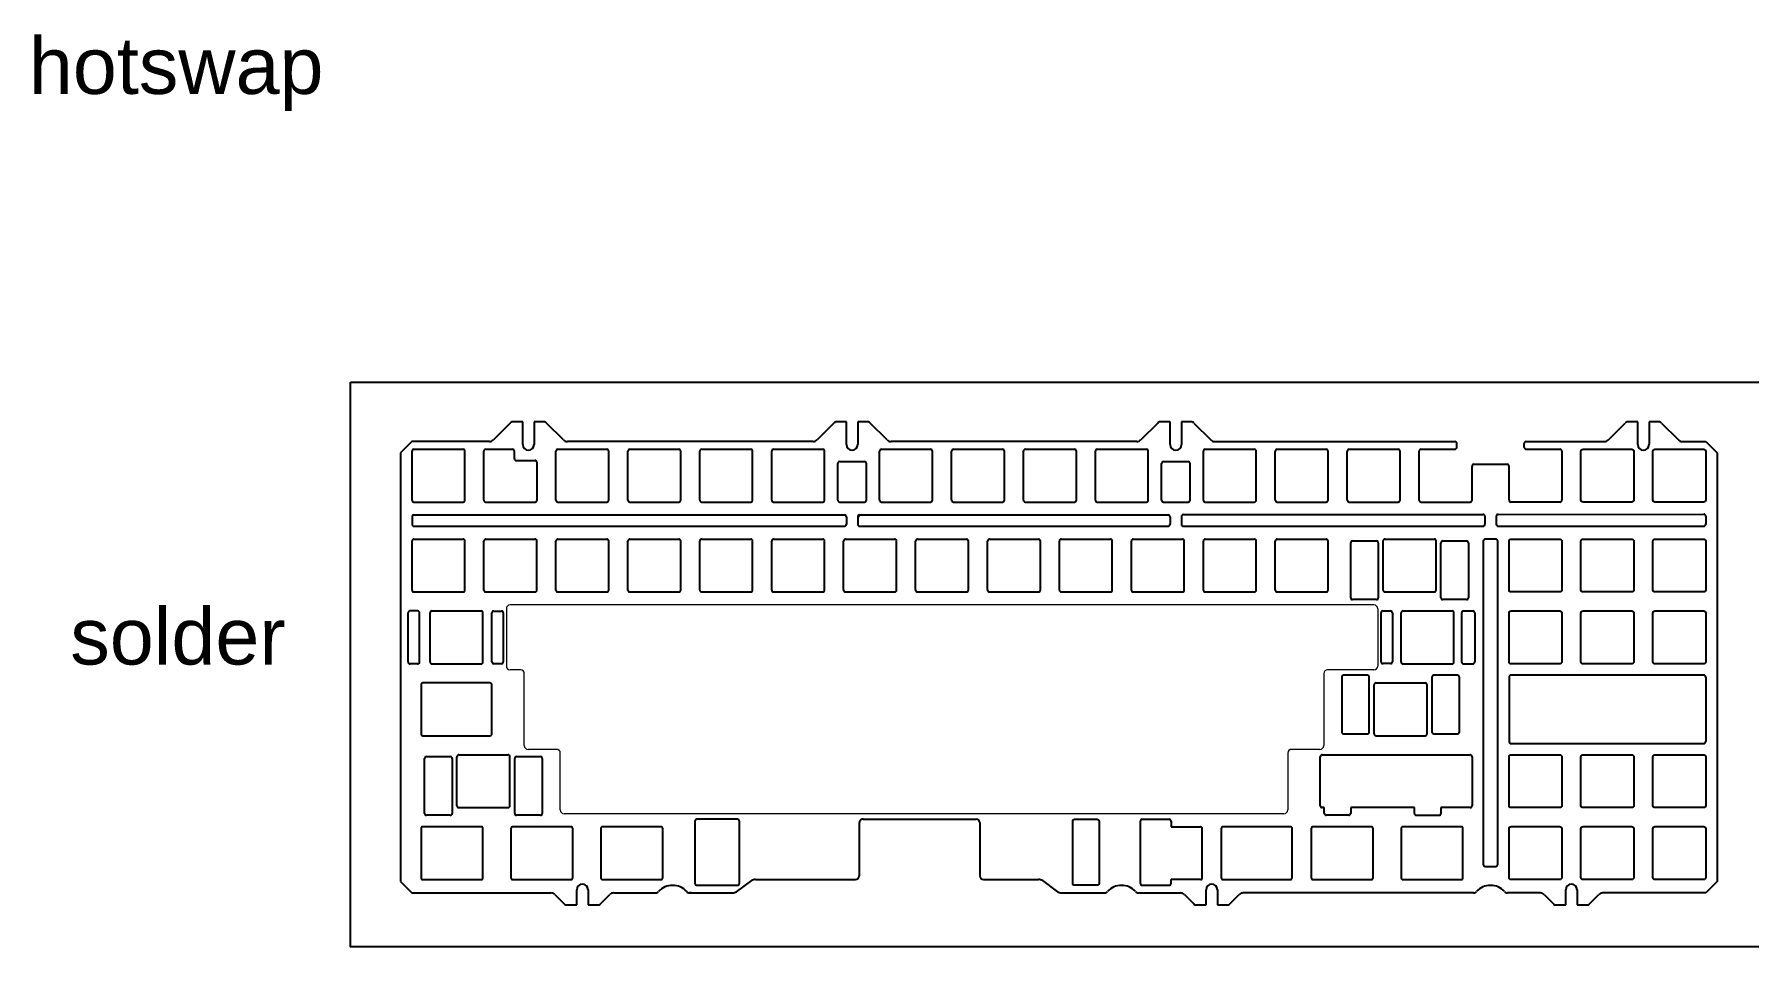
# Model space of a CAD drawing. Header units: inches. Extents: x -26 to 809, y 26 to 268.
# Drawn here: x -25.8 to 428.2, y 25.9 to 267.6 of the extents above; entities that cross this region are included whole.
import ezdxf

# ---------------------------------------------------------------- set-up
doc = ezdxf.new("R2010")
doc.units = ezdxf.units.IN
doc.header["$MEASUREMENT"] = 0
doc.layers.add('HOLE', color=10, linetype='Continuous')
doc.layers.add('최종보강', color=7, linetype='Continuous')
doc.styles.get("Standard").update_dxf_attribs({"font": 'Arial.ttf'})

msp = doc.modelspace()

# ---------------------------------------------------------------- linework, layer by layer
at = {"color": 7}
for p, q in [((350.96, 158.21), (350.96, 159.14)), ((368.77, 158.21), (368.77, 159.14)), ((369.32, 157.66), (378.22, 157.66)), ((378.77, 157.11), (378.77, 144.21)), ((355.51, 153.66), (364.22, 153.66)), ((364.77, 144.21), (364.77, 153.11)), ((378.22, 143.66), (365.32, 143.66)), ((364.77, 97.3), (364.77, 80.2)), ((416.87, 97.3), (416.87, 80.2)), ((108.75, 75.71), (108.75, 61.17)), ((354.96, 76.2), (354.96, 63.2)), ((315.81, 62.7), (315.26, 62.7)), ((322.35, 60.7), (316.35, 60.7)), ((339.72, 61.19), (339.72, 62.7)), ((192.7, 58.64), (192.7, 44.65)), ((224.61, 58.64), (224.61, 44.65))]:
    msp.add_line(p, q, dxfattribs=at)
at = {"color": 7, "linetype": 'Continuous', "lineweight": 0}
for p, q in [((99.23, 115.4), (99.23, 100.2)), ((328.98, 116.4), (100.23, 116.4)), ((329.98, 115.4), (329.98, 100.2)), ((102.99, 99.2), (100.23, 99.2)), ((103.99, 79.15), (103.99, 98.2)), ((315.69, 98.2), (315.69, 79.15)), ((328.98, 99.2), (316.69, 99.2)), ((112.52, 78.15), (104.99, 78.15)), ((314.69, 78.15), (307.17, 78.15)), ((113.52, 62.1), (113.52, 77.15)), ((306.17, 77.15), (306.17, 62.1)), ((305.17, 61.1), (114.52, 61.1))]:
    msp.add_line(p, q, dxfattribs=at)
at = {"color": 7, "linetype": 'Continuous', "lineweight": 25}
for p, q in [((314.76, 63.2), (314.76, 76.2)), ((315.26, 76.7), (354.46, 76.7)), ((267.14, 42.63), (267.14, 59.13)), ((267.64, 59.63), (274.76, 59.63)), ((275.26, 59.13), (275.26, 57.63)), ((315.76, 62.7), (315.85, 62.7)), ((315.85, 61.2), (315.85, 62.7)), ((339.72, 62.7), (322.85, 62.7)), ((322.85, 62.7), (322.85, 61.2)), ((354.46, 62.7), (346.73, 62.7)), ((346.73, 62.7), (346.73, 61.19)), ((275.26, 57.63), (283.02, 57.63)), ((267.64, 42.13), (274.76, 42.13)), ((275.26, 42.63), (275.26, 43.63)), ((283.02, 43.63), (275.26, 43.63))]:
    msp.add_line(p, q, dxfattribs=at)
msp.add_line((193.7, 59.64), (223.61, 59.64))
msp.add_lwpolyline([(57.97, 175.39), (808.63, 175.39), (808.63, 25.86), (57.97, 25.86)], close=True)
at = {"color": 7}
for points in [[(397.27, 157.66, -0.414214), (397.82, 157.11), (397.82, 144.21, -0.414214), (397.27, 143.66), (384.37, 143.66, -0.414214), (383.82, 144.21), (383.82, 157.11, -0.414214), (384.37, 157.66)], [(416.32, 157.66, -0.414214), (416.87, 157.11), (416.87, 144.21, -0.414214), (416.32, 143.66), (403.42, 143.66, -0.414214), (402.87, 144.21), (402.87, 157.11, -0.414214), (403.42, 157.66)], [(364.77, 133.28, -0.414214), (365.32, 133.83), (378.22, 133.83, -0.414214), (378.77, 133.28), (378.77, 120.38, -0.414214), (378.22, 119.83), (365.32, 119.83, -0.414214), (364.77, 120.38)], [(397.27, 133.83, -0.414214), (397.82, 133.28), (397.82, 120.38, -0.414214), (397.27, 119.83), (384.37, 119.83, -0.414214), (383.82, 120.38), (383.82, 133.28, -0.414214), (384.37, 133.83)], [(416.32, 133.83, -0.414214), (416.87, 133.28), (416.87, 120.38, -0.414214), (416.32, 119.83), (403.42, 119.83, -0.414214), (402.87, 120.38), (402.87, 133.28, -0.414214), (403.42, 133.83)], [(364.77, 114.25, -0.414214), (365.32, 114.8), (378.22, 114.8, -0.414214), (378.77, 114.25), (378.77, 101.35, -0.414214), (378.22, 100.8), (365.32, 100.8, -0.414214), (364.77, 101.35)], [(397.27, 114.8, -0.414214), (397.82, 114.25), (397.82, 101.35, -0.414214), (397.27, 100.8), (384.37, 100.8, -0.414214), (383.82, 101.35), (383.82, 114.25, -0.414214), (384.37, 114.8)], [(416.32, 114.8, -0.414214), (416.87, 114.25), (416.87, 101.35, -0.414214), (416.32, 100.8), (403.42, 100.8, -0.414214), (402.87, 101.35), (402.87, 114.25, -0.414214), (403.42, 114.8)], [(364.77, 76.15, -0.414214), (365.32, 76.7), (378.22, 76.7, -0.414214), (378.77, 76.15), (378.77, 63.25, -0.414214), (378.22, 62.7), (365.32, 62.7, -0.414214), (364.77, 63.25)], [(397.27, 76.7, -0.414214), (397.82, 76.15), (397.82, 63.25, -0.414214), (397.27, 62.7), (384.37, 62.7, -0.414214), (383.82, 63.25), (383.82, 76.15, -0.414214), (384.37, 76.7)], [(416.32, 76.7, -0.414214), (416.87, 76.15), (416.87, 63.25, -0.414214), (416.32, 62.7), (403.42, 62.7, -0.414214), (402.87, 63.25), (402.87, 76.15, -0.414214), (403.42, 76.7)], [(364.77, 57.12, -0.414214), (365.32, 57.67), (378.22, 57.67, -0.414214), (378.77, 57.12), (378.77, 44.22, -0.414214), (378.22, 43.67), (365.32, 43.67, -0.414214), (364.77, 44.22)], [(397.27, 57.67, -0.414214), (397.82, 57.12), (397.82, 44.22, -0.414214), (397.27, 43.67), (384.37, 43.67, -0.414214), (383.82, 44.22), (383.82, 57.12, -0.414214), (384.37, 57.67)], [(416.32, 57.67, -0.414214), (416.87, 57.12), (416.87, 44.22, -0.414214), (416.32, 43.67), (403.42, 43.67, -0.414214), (402.87, 44.22), (402.87, 57.12, -0.414214), (403.42, 57.67)]]:
    msp.add_lwpolyline(points, format="xyb", close=True, dxfattribs=at)
for centre, radius, start, end in [((350.41, 159.14), 0.55, 0, 90), ((369.32, 159.14), 0.55, 90, 180), ((350.41, 158.21), 0.55, 270, 0), ((369.32, 158.21), 0.55, 180, 270), ((378.22, 157.11), 0.55, 0, 90), ((355.51, 153.11), 0.55, 90, 180), ((364.22, 153.11), 0.55, 0, 90), ((365.32, 144.21), 0.55, 180, 270), ((378.22, 144.21), 0.55, 270, 0), ((365.27, 97.3), 0.5, 90, 180), ((416.37, 97.3), 0.5, 0, 90), ((365.27, 80.2), 0.5, 180, 270), ((416.37, 80.2), 0.5, 270, 0), ((108.25, 75.71), 0.5, 0, 90), ((354.46, 76.2), 0.5, 0, 89.9999), ((108.25, 61.17), 0.5, 270, 0), ((315.26, 63.2), 0.5, 180, 270), ((322.35, 61.2), 0.5, 270, 0), ((340.22, 61.19), 0.5, 180, 270), ((346.23, 61.19), 0.5, 270, 0), ((283.02, 57.13), 0.5, 359.9975, 90), ((191.7, 44.65), 1, 270, 0), ((225.61, 44.65), 1, 180, 270)]:
    msp.add_arc(centre, radius, start, end, dxfattribs=at)
at = {"color": 7, "linetype": 'Continuous', "lineweight": 0}
for centre, start, end in [((100.23, 115.4), 90, 180), ((328.98, 115.4), 0, 90), ((100.23, 100.2), 180, 270), ((328.98, 100.2), 270, 0), ((102.99, 98.2), 0, 90), ((316.69, 98.2), 90, 180), ((104.99, 79.15), 180, 270), ((112.52, 77.15), 0, 90), ((307.17, 77.15), 90, 180), ((314.69, 79.15), 270, 0), ((114.52, 62.1), 180, 270), ((305.17, 62.1), 270, 0)]:
    msp.add_arc(centre, 1, start, end, dxfattribs=at)
at = {"color": 7, "linetype": 'Continuous', "lineweight": 25}
for centre, radius, start, end in [((315.26, 76.2), 0.5, 89.9999, 180), ((353.96, 75.7), 1, 89.4666, 90), ((267.64, 59.13), 0.5, 90, 180), ((274.76, 59.13), 0.5, 0, 90), ((267.64, 42.63), 0.5, 180, 270), ((274.76, 42.63), 0.5, 270, 0)]:
    msp.add_arc(centre, radius, start, end, dxfattribs=at)
for centre, start, end in [((193.7, 58.64), 89.9973, 180), ((223.61, 58.64), 0, 89.9973)]:
    msp.add_arc(centre, 1, start, end)
at = {"color": 7, "lineweight": 25}
for centre, start, end in [((316.35, 61.2), 180, 270), ((354.46, 63.2), 270, 0)]:
    msp.add_arc(centre, 0.5, start, end, dxfattribs=at)
at = {"layer": 'Defpoints', "color": 7}
for p, q in [((100.28, 164.59), (95.81, 160.12)), ((103.57, 164.89), (100.98, 164.89)), ((103.57, 158.86), (103.57, 164.89)), ((109.16, 164.89), (106.57, 164.89)), ((106.57, 164.89), (106.57, 158.86)), ((114.33, 160.12), (109.86, 164.59)), ((186, 164.59), (181.53, 160.12)), ((189.29, 164.89), (186.71, 164.89)), ((189.29, 158.86), (189.29, 164.89)), ((194.88, 164.89), (192.29, 164.89)), ((192.29, 164.89), (192.29, 158.86)), ((200.06, 160.12), (195.59, 164.59)), ((271.73, 164.59), (267.26, 160.12)), ((275.02, 164.89), (272.43, 164.89)), ((275.02, 158.86), (275.02, 164.89)), ((280.61, 164.89), (278.02, 164.89)), ((278.02, 164.89), (278.02, 158.86)), ((281.31, 164.59), (285.78, 160.12)), ((391.08, 160.12), (395.55, 164.59)), ((398.84, 164.89), (396.26, 164.89)), ((398.84, 158.86), (398.84, 164.89)), ((404.43, 164.89), (401.84, 164.89)), ((401.84, 164.89), (401.84, 158.86)), ((405.14, 164.59), (409.61, 160.12)), ((74.23, 159.69), (71.23, 156.69)), ((94.75, 159.69), (74.23, 159.69)), ((180.47, 159.69), (115.39, 159.69)), ((266.2, 159.69), (201.12, 159.69)), ((286.84, 159.69), (350.41, 159.69)), ((369.32, 159.69), (390.02, 159.69)), ((410.67, 159.69), (416.89, 159.69)), ((416.89, 159.69), (419.89, 156.69)), ((71.23, 156.69), (71.23, 43.12)), ((74.26, 144.16), (74.26, 157.16)), ((74.76, 157.66), (87.76, 157.66)), ((88.26, 144.16), (88.26, 157.16)), ((93.26, 144.16), (93.26, 157.16)), ((93.76, 157.66), (100.86, 157.66)), ((101.36, 155.16), (101.36, 157.16)), ((101.86, 154.66), (106.86, 154.66)), ((112.36, 144.16), (112.36, 157.16)), ((112.86, 157.66), (125.86, 157.66)), ((126.36, 144.16), (126.36, 157.16)), ((131.41, 144.16), (131.41, 157.16)), ((131.91, 157.66), (144.91, 157.66)), ((145.41, 144.16), (145.41, 157.16)), ((150.46, 144.16), (150.46, 157.16)), ((150.96, 157.66), (163.96, 157.66)), ((164.46, 144.16), (164.46, 157.16)), ((169.51, 144.16), (169.51, 157.16)), ((170.01, 157.66), (183.01, 157.66)), ((183.51, 144.16), (183.51, 157.16)), ((198.08, 144.16), (198.08, 157.16)), ((198.58, 157.66), (211.58, 157.66)), ((212.08, 144.16), (212.08, 157.16)), ((217.13, 144.16), (217.13, 157.16)), ((217.63, 157.66), (230.63, 157.66)), ((231.13, 144.16), (231.13, 157.16)), ((236.18, 144.16), (236.18, 157.16)), ((236.68, 157.66), (249.68, 157.66)), ((250.18, 144.16), (250.18, 157.16)), ((255.23, 144.16), (255.23, 157.16)), ((255.73, 157.66), (268.73, 157.66)), ((269.23, 144.16), (269.23, 157.16)), ((283.81, 144.16), (283.81, 157.16)), ((284.31, 157.66), (297.31, 157.66)), ((297.81, 144.16), (297.81, 157.16)), ((302.86, 144.16), (302.86, 157.16)), ((303.36, 157.66), (316.36, 157.66)), ((316.86, 144.16), (316.86, 157.16)), ((321.91, 144.16), (321.91, 157.16)), ((322.41, 157.66), (335.41, 157.66)), ((335.91, 144.16), (335.91, 157.16)), ((340.96, 144.16), (340.96, 157.16)), ((341.46, 157.66), (350.41, 157.66)), ((419.89, 156.69), (419.89, 43.12)), ((107.36, 144.16), (107.36, 154.16)), ((187.01, 144.16), (187.01, 153.86)), ((187.51, 154.36), (194.08, 154.36)), ((194.58, 144.16), (194.58, 153.86)), ((272.74, 144.16), (272.74, 153.86)), ((273.24, 154.36), (279.8, 154.36)), ((280.3, 144.16), (280.3, 153.86)), ((354.96, 144.16), (354.96, 153.11)), ((74.76, 143.66), (87.76, 143.66)), ((93.76, 143.66), (106.86, 143.66)), ((112.86, 143.66), (125.86, 143.66)), ((131.91, 143.66), (144.91, 143.66)), ((150.96, 143.66), (163.96, 143.66)), ((170.01, 143.66), (183.01, 143.66)), ((187.51, 143.66), (194.08, 143.66)), ((198.58, 143.66), (211.58, 143.66)), ((217.63, 143.66), (230.63, 143.66)), ((236.68, 143.66), (249.68, 143.66)), ((255.73, 143.66), (268.73, 143.66)), ((273.24, 143.66), (279.8, 143.66)), ((284.31, 143.66), (297.31, 143.66)), ((303.36, 143.66), (316.36, 143.66)), ((322.41, 143.66), (335.41, 143.66)), ((341.46, 143.66), (354.46, 143.66)), ((74.26, 139.76), (74.26, 137.76)), ((74.76, 140.26), (188.79, 140.26)), ((74.76, 137.26), (188.79, 137.26)), ((189.29, 139.76), (189.29, 137.76)), ((192.29, 139.76), (192.29, 137.76)), ((192.79, 140.26), (274.52, 140.26)), ((192.79, 137.26), (274.52, 137.26)), ((275.02, 139.76), (275.02, 137.76)), ((278.02, 139.82), (278.02, 137.76)), ((278.52, 140.32), (357.87, 140.4)), ((278.52, 137.26), (357.87, 137.26)), ((358.37, 139.9), (358.37, 137.76)), ((361.37, 139.9), (361.37, 137.76)), ((361.87, 140.4), (416.37, 140.45)), ((361.87, 137.26), (416.37, 137.26)), ((416.87, 139.95), (416.87, 137.76)), ((74.26, 120.33), (74.26, 133.33)), ((74.76, 133.83), (87.76, 133.83)), ((88.26, 120.33), (88.26, 133.33)), ((93.31, 120.33), (93.31, 133.33)), ((93.81, 133.83), (106.81, 133.83)), ((107.31, 120.33), (107.31, 133.33)), ((112.36, 120.33), (112.36, 133.33)), ((112.86, 133.83), (125.86, 133.83)), ((126.36, 120.33), (126.36, 133.33)), ((131.41, 120.33), (131.41, 133.33)), ((131.91, 133.83), (144.91, 133.83)), ((145.41, 120.33), (145.41, 133.33)), ((150.46, 120.33), (150.46, 133.33)), ((150.96, 133.83), (163.96, 133.83)), ((164.46, 120.33), (164.46, 133.33)), ((169.51, 120.33), (169.51, 133.33)), ((170.01, 133.83), (183.01, 133.83)), ((183.51, 120.33), (183.51, 133.33)), ((188.56, 120.33), (188.56, 133.33)), ((189.06, 133.83), (202.06, 133.83)), ((202.56, 120.33), (202.56, 133.33)), ((207.61, 120.33), (207.61, 133.33)), ((208.11, 133.83), (221.11, 133.83)), ((221.61, 120.33), (221.61, 133.33)), ((226.66, 120.33), (226.66, 133.33)), ((227.16, 133.83), (240.16, 133.83)), ((240.66, 120.33), (240.66, 133.33)), ((245.71, 120.33), (245.71, 133.33)), ((246.21, 133.83), (259.21, 133.83)), ((259.71, 120.33), (259.71, 133.33)), ((264.76, 120.33), (264.76, 133.33)), ((265.26, 133.83), (278.26, 133.83)), ((278.76, 120.33), (278.76, 133.33)), ((283.81, 120.33), (283.81, 133.33)), ((284.31, 133.83), (297.31, 133.83)), ((297.81, 120.33), (297.81, 133.33)), ((302.86, 120.33), (302.86, 133.33)), ((303.36, 133.83), (316.36, 133.83)), ((316.86, 120.33), (316.86, 133.33)), ((331.43, 120.35), (331.43, 133.35)), ((331.93, 133.85), (344.93, 133.85)), ((345.43, 120.35), (345.43, 133.35)), ((357.96, 133.33), (357.96, 47.62)), ((361.27, 133.83), (358.46, 133.83)), ((361.77, 47.62), (361.77, 133.33)), ((74.76, 119.83), (87.76, 119.83)), ((93.81, 119.83), (106.81, 119.83)), ((112.86, 119.83), (125.86, 119.83)), ((131.91, 119.83), (144.91, 119.83)), ((150.96, 119.83), (163.96, 119.83)), ((170.01, 119.83), (183.01, 119.83)), ((189.06, 119.83), (202.06, 119.83)), ((208.11, 119.83), (221.11, 119.83)), ((227.16, 119.83), (240.16, 119.83)), ((246.21, 119.83), (259.21, 119.83)), ((265.26, 119.83), (278.26, 119.83)), ((284.31, 119.83), (297.31, 119.83)), ((303.36, 119.83), (316.36, 119.83)), ((331.93, 119.85), (344.93, 119.85)), ((73.23, 101.3), (73.23, 114.3)), ((75.73, 114.8), (73.73, 114.8)), ((76.23, 101.3), (76.23, 114.3)), ((79.02, 101.3), (79.02, 114.3)), ((79.52, 114.8), (92.52, 114.8)), ((93.02, 101.3), (93.02, 114.3)), ((95.42, 101.33), (95.42, 114.27)), ((95.92, 114.77), (97.92, 114.77)), ((98.42, 114.27), (98.42, 101.33)), ((330.89, 101.36), (330.89, 114.3)), ((331.39, 114.8), (333.39, 114.8)), ((333.89, 114.3), (333.89, 101.36)), ((336.19, 101.3), (336.19, 114.3)), ((336.69, 114.8), (349.69, 114.8)), ((350.19, 101.3), (350.19, 114.3)), ((352.19, 114.3), (352.19, 101.3)), ((352.69, 114.8), (355.19, 114.8)), ((355.69, 114.3), (355.69, 101.3)), ((75.73, 100.8), (73.73, 100.8)), ((79.52, 100.8), (92.52, 100.8)), ((97.92, 100.83), (95.92, 100.83)), ((333.39, 100.86), (331.39, 100.86)), ((336.69, 100.8), (349.69, 100.8)), ((352.69, 100.8), (355.19, 100.8)), ((94.9, 95.75), (77.14, 95.75)), ((329.55, 95.75), (342.55, 95.75)), ((416.37, 97.8), (365.27, 97.8)), ((76.64, 95.25), (76.64, 82.25)), ((95.4, 82.25), (95.4, 95.25)), ((329.05, 82.25), (329.05, 95.25)), ((343.05, 82.25), (343.05, 95.25)), ((77.14, 81.75), (94.9, 81.75)), ((329.55, 81.75), (342.55, 81.75)), ((365.27, 79.7), (416.37, 79.7)), ((86.16, 63.2), (86.16, 76.2)), ((86.66, 76.7), (99.66, 76.7)), ((100.16, 63.2), (100.16, 76.2)), ((86.66, 62.7), (99.66, 62.7)), ((340.22, 60.69), (346.23, 60.69)), ((76.63, 57.15), (76.63, 44.15)), ((92.52, 57.65), (77.13, 57.65)), ((93.02, 44.15), (93.02, 57.15)), ((100.44, 57.15), (100.44, 44.15)), ((116.33, 57.65), (100.94, 57.65)), ((116.83, 44.15), (116.83, 57.15)), ((124.25, 57.15), (124.25, 44.15)), ((140.14, 57.65), (124.75, 57.65)), ((140.64, 44.15), (140.64, 57.15)), ((283.52, 44.13), (283.52, 57.13)), ((288.57, 57.14), (288.57, 44.14)), ((306.83, 57.64), (289.07, 57.64)), ((307.33, 44.14), (307.33, 57.14)), ((312.38, 57.14), (312.38, 44.14)), ((328.26, 57.64), (312.88, 57.64)), ((328.76, 44.14), (328.76, 57.14)), ((336.19, 57.14), (336.19, 44.14)), ((352.07, 57.64), (336.69, 57.64)), ((352.57, 44.14), (352.57, 57.14)), ((358.46, 47.12), (361.27, 47.12)), ((71.23, 43.12), (74.23, 40.12)), ((77.13, 43.65), (92.52, 43.65)), ((100.94, 43.65), (116.33, 43.65)), ((117.86, 36.92), (117.86, 40.95)), ((120.86, 40.95), (120.86, 36.92)), ((124.75, 43.65), (140.14, 43.65)), ((149.19, 44.65), (149.19, 44.65)), ((160.17, 40.41), (164.22, 43.36)), ((165.25, 43.65), (191.7, 43.65)), ((225.61, 43.65), (240.15, 43.65)), ((241.18, 43.36), (245.23, 40.41)), ((284.54, 36.92), (284.54, 40.95)), ((287.54, 40.95), (287.54, 36.92)), ((289.07, 43.64), (306.83, 43.64)), ((312.88, 43.64), (328.26, 43.64)), ((336.69, 43.64), (352.07, 43.64)), ((379.79, 36.92), (379.79, 40.95)), ((382.79, 40.95), (382.79, 36.92)), ((419.89, 43.12), (416.89, 40.12)), ((74.23, 40.12), (111.04, 40.12)), ((112.1, 39.68), (114.56, 37.22)), ((115.27, 36.92), (117.86, 36.92)), ((120.86, 36.92), (123.44, 36.92)), ((124.15, 37.22), (126.62, 39.68)), ((127.68, 40.12), (138.79, 40.12)), ((148.19, 40.12), (147.74, 40.12)), ((147.74, 40.12), (159.14, 40.12)), ((246.27, 40.12), (257.67, 40.12)), ((266.61, 40.12), (277.72, 40.12)), ((278.78, 39.68), (281.25, 37.22)), ((281.96, 36.92), (284.54, 36.92)), ((287.54, 36.92), (290.13, 36.92)), ((290.84, 37.22), (293.31, 39.68)), ((355.39, 40.12), (294.37, 40.12)), ((372.97, 40.12), (364.34, 40.12)), ((374.03, 39.68), (376.5, 37.22)), ((377.21, 36.92), (379.79, 36.92)), ((382.79, 36.92), (385.38, 36.92)), ((386.09, 37.22), (388.56, 39.68)), ((416.89, 40.12), (389.62, 40.12))]:
    msp.add_line(p, q, dxfattribs=at)
for centre, radius, start, end in [((100.98, 163.89), 1, 90, 135), ((109.16, 163.89), 1, 45, 90), ((186.71, 163.89), 1, 90, 135), ((194.88, 163.89), 1, 45, 90), ((272.43, 163.89), 1, 90, 135), ((280.61, 163.89), 1, 45, 90), ((396.26, 163.89), 1, 90, 135), ((404.43, 163.89), 1, 45, 90), ((94.75, 161.19), 1.5, 270, 315), ((115.39, 161.19), 1.5, 225, 270), ((180.47, 161.19), 1.5, 270, 315), ((201.12, 161.19), 1.5, 225, 270), ((266.2, 161.19), 1.5, 270, 315), ((286.84, 161.19), 1.5, 225, 270), ((390.02, 161.19), 1.5, 270, 315), ((410.67, 161.19), 1.5, 225, 270), ((74.76, 157.16), 0.5, 90, 180), ((87.76, 157.16), 0.5, 0, 90), ((93.76, 157.16), 0.5, 90, 180), ((100.86, 157.16), 0.5, 0, 90), ((101.86, 155.16), 0.5, 180, 270), ((105.07, 158.86), 1.5, 180, 0), ((106.86, 154.16), 0.5, 360, 90), ((112.86, 157.16), 0.5, 90, 180), ((125.86, 157.16), 0.5, 0, 90), ((131.91, 157.16), 0.5, 90, 180), ((144.91, 157.16), 0.5, 0, 90), ((150.96, 157.16), 0.5, 90, 180), ((163.96, 157.16), 0.5, 0, 90), ((170.01, 157.16), 0.5, 90, 180), ((183.01, 157.16), 0.5, 0, 90), ((190.79, 158.86), 1.5, 180, 0), ((198.58, 157.16), 0.5, 90, 180), ((211.58, 157.16), 0.5, 0, 90), ((217.63, 157.16), 0.5, 90, 180), ((230.63, 157.16), 0.5, 0, 90), ((236.68, 157.16), 0.5, 90, 180), ((249.68, 157.16), 0.5, 0, 90), ((255.73, 157.16), 0.5, 90, 180), ((268.73, 157.16), 0.5, 0, 90), ((276.52, 158.86), 1.5, 180, 0), ((284.31, 157.16), 0.5, 90, 180), ((297.31, 157.16), 0.5, 0, 90), ((303.36, 157.16), 0.5, 90, 180), ((316.36, 157.16), 0.5, 0, 90), ((322.41, 157.16), 0.5, 90, 180), ((335.41, 157.16), 0.5, 0, 90), ((341.46, 157.16), 0.5, 90, 180), ((400.34, 158.86), 1.5, 180, 0), ((187.51, 153.86), 0.5, 90, 180), ((194.08, 153.86), 0.5, 0, 90), ((273.24, 153.86), 0.5, 90, 180), ((279.8, 153.86), 0.5, 0, 90), ((74.76, 144.16), 0.5, 180, 270), ((87.76, 144.16), 0.5, 270, 0), ((93.76, 144.16), 0.5, 180, 270), ((106.86, 144.16), 0.5, 270, 360), ((112.86, 144.16), 0.5, 180, 270), ((125.86, 144.16), 0.5, 270, 0), ((131.91, 144.16), 0.5, 180, 270), ((144.91, 144.16), 0.5, 270, 0), ((150.96, 144.16), 0.5, 180, 270), ((163.96, 144.16), 0.5, 270, 0), ((170.01, 144.16), 0.5, 180, 270), ((183.01, 144.16), 0.5, 270, 0), ((187.51, 144.16), 0.5, 180, 270), ((194.08, 144.16), 0.5, 270, 0), ((198.58, 144.16), 0.5, 180, 270), ((211.58, 144.16), 0.5, 270, 0), ((217.63, 144.16), 0.5, 180, 270), ((230.63, 144.16), 0.5, 270, 0), ((236.68, 144.16), 0.5, 180, 270), ((249.68, 144.16), 0.5, 270, 0), ((255.73, 144.16), 0.5, 180, 270), ((268.73, 144.16), 0.5, 270, 0), ((273.24, 144.16), 0.5, 180, 270), ((279.8, 144.16), 0.5, 270, 0), ((284.31, 144.16), 0.5, 180, 270), ((297.31, 144.16), 0.5, 270, 0), ((303.36, 144.16), 0.5, 180, 270), ((316.36, 144.16), 0.5, 270, 0), ((322.41, 144.16), 0.5, 180, 270), ((335.41, 144.16), 0.5, 270, 0), ((341.46, 144.16), 0.5, 180, 270), ((354.46, 144.16), 0.5, 270, 0), ((74.76, 139.76), 0.5, 90, 180), ((74.76, 137.76), 0.5, 180, 270), ((188.79, 139.76), 0.5, 0, 90), ((188.79, 137.76), 0.5, 270, 0), ((193.29, 139.26), 1, 90, 180), ((192.79, 139.76), 0.5, 90, 180), ((192.79, 137.76), 0.5, 180, 270), ((274.52, 139.76), 0.5, 0, 90), ((274.52, 137.76), 0.5, 270, 0), ((278.52, 139.82), 0.5, 90.0542, 180), ((278.52, 137.76), 0.5, 180, 270), ((357.87, 139.9), 0.5, 360, 90.0542), ((357.87, 137.76), 0.5, 270, 360), ((361.87, 139.9), 0.5, 90.0542, 180), ((361.87, 137.76), 0.5, 180, 270), ((416.37, 139.95), 0.5, 0, 90.0542), ((416.37, 137.76), 0.5, 270, 0), ((74.76, 133.33), 0.5, 90, 180), ((87.76, 133.33), 0.5, 0, 90), ((93.81, 133.33), 0.5, 90, 180), ((106.81, 133.33), 0.5, 0, 90), ((112.86, 133.33), 0.5, 90, 180), ((125.86, 133.33), 0.5, 0, 90), ((131.91, 133.33), 0.5, 90, 180), ((144.91, 133.33), 0.5, 0, 90), ((150.96, 133.33), 0.5, 90, 180), ((163.96, 133.33), 0.5, 0, 90), ((170.01, 133.33), 0.5, 90, 180), ((183.01, 133.33), 0.5, 0, 90), ((189.06, 133.33), 0.5, 90, 180), ((202.06, 133.33), 0.5, 0, 90), ((208.11, 133.33), 0.5, 90, 180), ((221.11, 133.33), 0.5, 0, 90), ((227.16, 133.33), 0.5, 90, 180), ((240.16, 133.33), 0.5, 0, 90), ((246.21, 133.33), 0.5, 90, 180), ((259.21, 133.33), 0.5, 0, 90), ((265.26, 133.33), 0.5, 90, 180), ((278.26, 133.33), 0.5, 0, 90), ((284.31, 133.33), 0.5, 90, 180), ((297.31, 133.33), 0.5, 0, 90), ((303.36, 133.33), 0.5, 90, 180), ((316.36, 133.33), 0.5, 0, 90), ((331.93, 133.35), 0.5, 90, 180), ((344.93, 133.35), 0.5, 0, 90), ((358.46, 133.33), 0.5, 90, 180), ((361.27, 133.33), 0.5, 0, 90), ((74.76, 120.33), 0.5, 180, 270), ((87.76, 120.33), 0.5, 270, 0), ((93.81, 120.33), 0.5, 180, 270), ((106.81, 120.33), 0.5, 270, 0), ((112.86, 120.33), 0.5, 180, 270), ((125.86, 120.33), 0.5, 270, 0), ((131.91, 120.33), 0.5, 180, 270), ((144.91, 120.33), 0.5, 270, 0), ((150.96, 120.33), 0.5, 180, 270), ((163.96, 120.33), 0.5, 270, 0), ((170.01, 120.33), 0.5, 180, 270), ((183.01, 120.33), 0.5, 270, 0), ((189.06, 120.33), 0.5, 180, 270), ((202.06, 120.33), 0.5, 270, 0), ((208.11, 120.33), 0.5, 180, 270), ((221.11, 120.33), 0.5, 270, 0), ((227.16, 120.33), 0.5, 180, 270), ((240.16, 120.33), 0.5, 270, 0), ((246.21, 120.33), 0.5, 180, 270), ((259.21, 120.33), 0.5, 270, 0), ((265.26, 120.33), 0.5, 180, 270), ((278.26, 120.33), 0.5, 270, 0), ((284.31, 120.33), 0.5, 180, 270), ((297.31, 120.33), 0.5, 270, 0), ((303.36, 120.33), 0.5, 180, 270), ((316.36, 120.33), 0.5, 270, 0), ((331.93, 120.35), 0.5, 180, 270), ((344.93, 120.35), 0.5, 270, 0), ((73.73, 114.3), 0.5, 90, 180), ((75.73, 114.3), 0.5, 0, 90), ((79.52, 114.3), 0.5, 90, 180), ((92.52, 114.3), 0.5, 0, 90), ((95.92, 114.27), 0.5, 90, 180), ((97.92, 114.27), 0.5, 360, 90), ((331.39, 114.3), 0.5, 90, 180), ((333.39, 114.3), 0.5, 360, 90), ((336.69, 114.3), 0.5, 90, 180), ((349.69, 114.3), 0.5, 0, 90), ((352.69, 114.3), 0.5, 90, 180), ((355.19, 114.3), 0.5, 0, 90), ((73.73, 101.3), 0.5, 180, 270), ((75.73, 101.3), 0.5, 270, 0), ((79.52, 101.3), 0.5, 180, 270), ((92.52, 101.3), 0.5, 270, 0), ((95.92, 101.33), 0.5, 180, 270), ((97.92, 101.33), 0.5, 270, 360), ((331.39, 101.36), 0.5, 180, 270), ((333.39, 101.36), 0.5, 270, 360), ((336.69, 101.3), 0.5, 180, 270), ((349.69, 101.3), 0.5, 270, 0), ((352.69, 101.3), 0.5, 180, 270), ((355.19, 101.3), 0.5, 270, 0), ((77.14, 95.25), 0.5, 90, 180), ((94.9, 95.25), 0.5, 0, 90), ((329.55, 95.25), 0.5, 90, 180), ((342.55, 95.25), 0.5, 0, 90), ((77.14, 82.25), 0.5, 180, 270), ((94.9, 82.25), 0.5, 270, 0), ((329.55, 82.25), 0.5, 180, 270), ((342.55, 82.25), 0.5, 270, 0), ((86.66, 76.2), 0.5, 90, 180), ((99.66, 76.2), 0.5, 0, 90), ((86.66, 63.2), 0.5, 180, 270), ((99.66, 63.2), 0.5, 270, 0), ((77.13, 57.15), 0.5, 89.9975, 179.9975), ((92.52, 57.15), 0.5, 359.9975, 89.9975), ((100.94, 57.15), 0.5, 89.9975, 179.9975), ((116.33, 57.15), 0.5, 359.9975, 89.9975), ((124.75, 57.15), 0.5, 89.9975, 179.9975), ((140.14, 57.15), 0.5, 359.9975, 89.9975), ((289.07, 57.14), 0.5, 89.9975, 179.9975), ((289.07, 57.14), 0.5, 89.9975, 179.9975), ((306.83, 57.14), 0.5, 359.9975, 89.9975), ((312.88, 57.14), 0.5, 89.9975, 179.9975), ((328.26, 57.14), 0.5, 359.9975, 89.9975), ((336.69, 57.14), 0.5, 89.9975, 179.9975), ((352.07, 57.14), 0.5, 359.9975, 89.9975), ((358.46, 47.62), 0.5, 180, 270), ((361.27, 47.62), 0.5, 270, 0), ((77.13, 44.15), 0.5, 179.9975, 269.9975), ((92.52, 44.15), 0.5, 269.9975, 359.9975), ((100.94, 44.15), 0.5, 179.9975, 269.9975), ((116.33, 44.15), 0.5, 269.9975, 359.9975), ((119.36, 40.95), 1.5, 0, 180), ((124.75, 44.15), 0.5, 179.9975, 269.9975), ((143.26, 37.12), 5, 41.8103, 138.1897), ((140.14, 44.15), 0.5, 269.9975, 359.9975), ((165.25, 41.65), 2, 90, 121.1739), ((240.15, 41.65), 2, 58.8261, 90), ((262.14, 37.12), 5, 41.8103, 138.1897), ((283.02, 44.14), 0.5, 269.9975, 359.9975), ((286.04, 40.95), 1.5, 0, 180), ((289.07, 44.14), 0.5, 179.9975, 269.9975), ((306.83, 44.14), 0.5, 269.9975, 359.9975), ((312.88, 44.14), 0.5, 179.9975, 269.9975), ((328.26, 44.14), 0.5, 269.9975, 359.9975), ((336.69, 44.14), 0.5, 179.9975, 269.9975), ((352.07, 44.14), 0.5, 269.9975, 359.9975), ((359.86, 37.12), 5, 41.8103, 138.1897), ((381.29, 40.95), 1.5, 0, 180), ((111.04, 38.62), 1.5, 45, 90), ((115.27, 37.92), 1, 225, 270), ((123.44, 37.92), 1, 270, 315), ((127.68, 38.62), 1.5, 90, 135), ((138.79, 41.12), 1, 270, 318.1897), ((147.74, 41.12), 1, 221.8103, 270), ((147.74, 41.12), 1, 221.8103, 270), ((159.14, 42.12), 2, 270, 301.1739), ((246.27, 42.12), 2, 238.8261, 270), ((257.67, 41.12), 1, 270, 318.1897), ((266.61, 41.12), 1, 221.8103, 270), ((277.72, 38.62), 1.5, 45, 90), ((277.72, 38.62), 1.5, 45, 90), ((281.96, 37.92), 1, 225, 270), ((290.13, 37.92), 1, 270, 315), ((294.37, 38.62), 1.5, 90, 135), ((355.39, 41.12), 1, 270, 318.1897), ((364.34, 41.12), 1, 221.8103, 270), ((372.97, 38.62), 1.5, 45, 90), ((377.21, 37.92), 1, 225, 270), ((385.38, 37.92), 1, 270, 315), ((389.62, 38.62), 1.5, 90, 135)]:
    msp.add_arc(centre, radius, start, end, dxfattribs=at)
at = {"layer": 'HOLE', "color": 7}
for p, q in [((322.84, 118.3), (322.84, 132.84)), ((323.34, 133.34), (329.64, 133.34)), ((330.14, 132.84), (330.14, 118.3)), ((346.72, 118.3), (346.72, 132.84)), ((347.22, 133.34), (353.52, 133.34)), ((354.02, 132.84), (354.02, 118.3)), ((329.64, 117.8), (323.34, 117.8)), ((353.52, 117.8), (347.22, 117.8)), ((320.46, 97.29), (320.46, 82.75)), ((327.26, 97.79), (320.96, 97.79)), ((327.76, 82.75), (327.76, 97.29)), ((344.34, 97.29), (344.34, 82.75)), ((351.14, 97.79), (344.84, 97.79)), ((351.64, 82.75), (351.64, 97.29)), ((320.96, 82.25), (327.26, 82.25)), ((344.84, 82.25), (351.14, 82.25)), ((77.58, 61.17), (77.58, 75.71)), ((78.08, 76.21), (84.38, 76.21)), ((84.88, 75.71), (84.88, 61.17)), ((101.45, 61.17), (101.45, 75.71)), ((101.95, 76.21), (108.25, 76.21)), ((84.38, 60.67), (78.08, 60.67)), ((108.25, 60.67), (101.95, 60.67))]:
    msp.add_line(p, q, dxfattribs=at)
for centre, start, end in [((323.34, 132.84), 90, 180), ((329.64, 132.84), 360, 90), ((347.22, 132.84), 90, 180), ((353.52, 132.84), 360, 90), ((323.34, 118.3), 180, 270), ((329.64, 118.3), 270, 360), ((347.22, 118.3), 180, 270), ((353.52, 118.3), 270, 360), ((320.96, 97.29), 90, 180), ((327.26, 97.29), 0, 90), ((344.84, 97.29), 90, 180), ((351.14, 97.29), 0, 90), ((320.96, 82.75), 180, 270), ((327.26, 82.75), 270, 0), ((344.84, 82.75), 180, 270), ((351.14, 82.75), 270, 0), ((78.08, 75.71), 90, 180), ((84.38, 75.71), 360, 90), ((101.95, 75.71), 90, 180), ((78.08, 61.17), 180, 270), ((84.38, 61.17), 270, 360), ((101.95, 61.17), 180, 270)]:
    msp.add_arc(centre, 0.5, start, end, dxfattribs=at)
at = {"layer": '최종보강', "color": 7}
for points in [[(149.19, 59.15), (149.19, 42.63, 0.414214), (149.69, 42.13), (160.46, 42.13, 0.414214), (160.96, 42.63), (160.96, 59.14, 0.414201), (160.46, 59.64), (149.69, 59.65, 0.414226)], [(256.21, 59.14), (256.21, 42.63, -0.414214), (255.71, 42.13), (249.71, 42.13, -0.414214), (249.21, 42.63), (249.21, 59.14, -0.414226), (249.71, 59.64), (255.71, 59.64, -0.414201)]]:
    msp.add_lwpolyline(points, format="xyb", close=True, dxfattribs=at)

# ---------------------------------------------------------------- texts
for s, p in [('hotswap', (-27.23, 251.77)), ('solder', (-16.26, 100.62))]:
    msp.add_text(s, height=15).set_placement(p)

doc.saveas('drawing.dxf')
